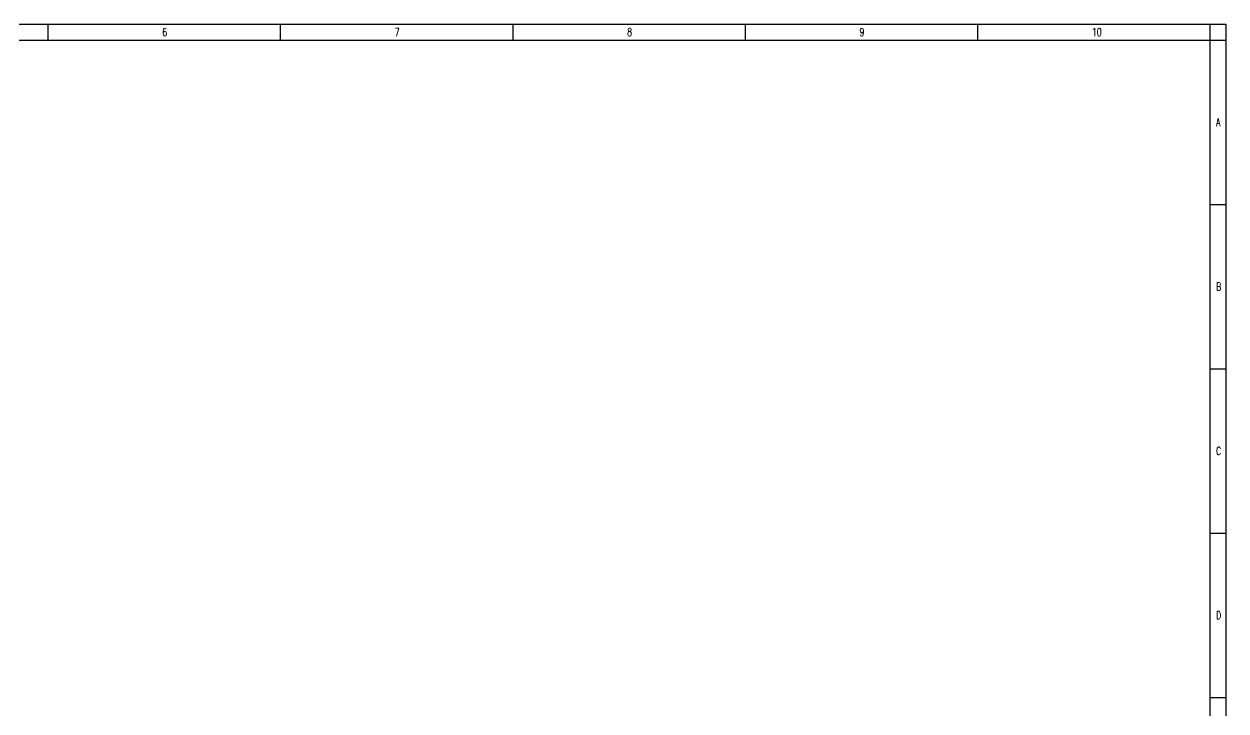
# Model space of a CAD drawing. Header units: millimetres. Extents: x 0 to 1487, y 0 to 841.
# Drawn here: x 736 to 1487, y 412 to 841 of the extents above; entities that cross this region are included whole.
import ezdxf

# ---------------------------------------------------------------- set-up
doc = ezdxf.new("R2010")
doc.units = ezdxf.units.MM
doc.header["$MEASUREMENT"] = 0
doc.layers.add('内层矩形', color=1, linetype='Continuous')
doc.layers.add('外层矩形', color=1, linetype='Continuous')
doc.styles.add('HZ', font='txt_____.ttf', dxfattribs={"width": 0.7, "bigfont": 'HZTXT'})

msp = doc.modelspace()

# ---------------------------------------------------------------- linework, layer by layer
at = {"color": 4, "flags": 128}
for points in [[(0, 841), (1487, 841)], [(751, 841), (751, 831)], [(896.2, 841), (896.2, 831)], [(1041.4, 841), (1041.4, 831)], [(1186.6, 841), (1186.6, 831)], [(1331.8, 841), (1331.8, 831)], [(1477, 841), (1477, 831)], [(1487, 841), (1487, 0)]]:
    msp.add_lwpolyline(points, dxfattribs=at)
msp.add_lwpolyline([(25, 831), (1476.92, 831), (1476.92, 10), (25, 10)], close=True)
at = {"flags": 128}
for points in [[(1477, 831), (1487, 831)], [(1477, 728.37), (1487, 728.37)], [(1477, 625.75), (1487, 625.75)], [(1477, 523.12), (1487, 523.12)], [(1477, 420.5), (1487, 420.5)]]:
    msp.add_lwpolyline(points, dxfattribs=at)
at = {"layer": '内层矩形'}
msp.add_lwpolyline([(25, 831), (1476.92, 831), (1477, 10), (25, 10)], close=True, dxfattribs=at)
at = {"layer": '外层矩形'}
msp.add_lwpolyline([(0, 841), (1487, 841), (1487, 0), (0, 0)], close=True, dxfattribs=at)

# ---------------------------------------------------------------- texts
at = {"color": 0, "style": 'HZ', "width": 0.7}
for s, p in [('6', (822.53, 833.5)), ('7', (967.73, 833.5)), ('8', (1112.93, 833.5)), ('9', (1258.13, 833.5)), ('10', (1403.33, 833.5)), ('A', (1480.85, 777.18)), ('B', (1480.85, 674.56)), ('C', (1480.85, 571.93)), ('D', (1480.85, 469.31))]:
    msp.add_text(s, height=5, dxfattribs=at).set_placement(p)

doc.saveas('drawing.dxf')
